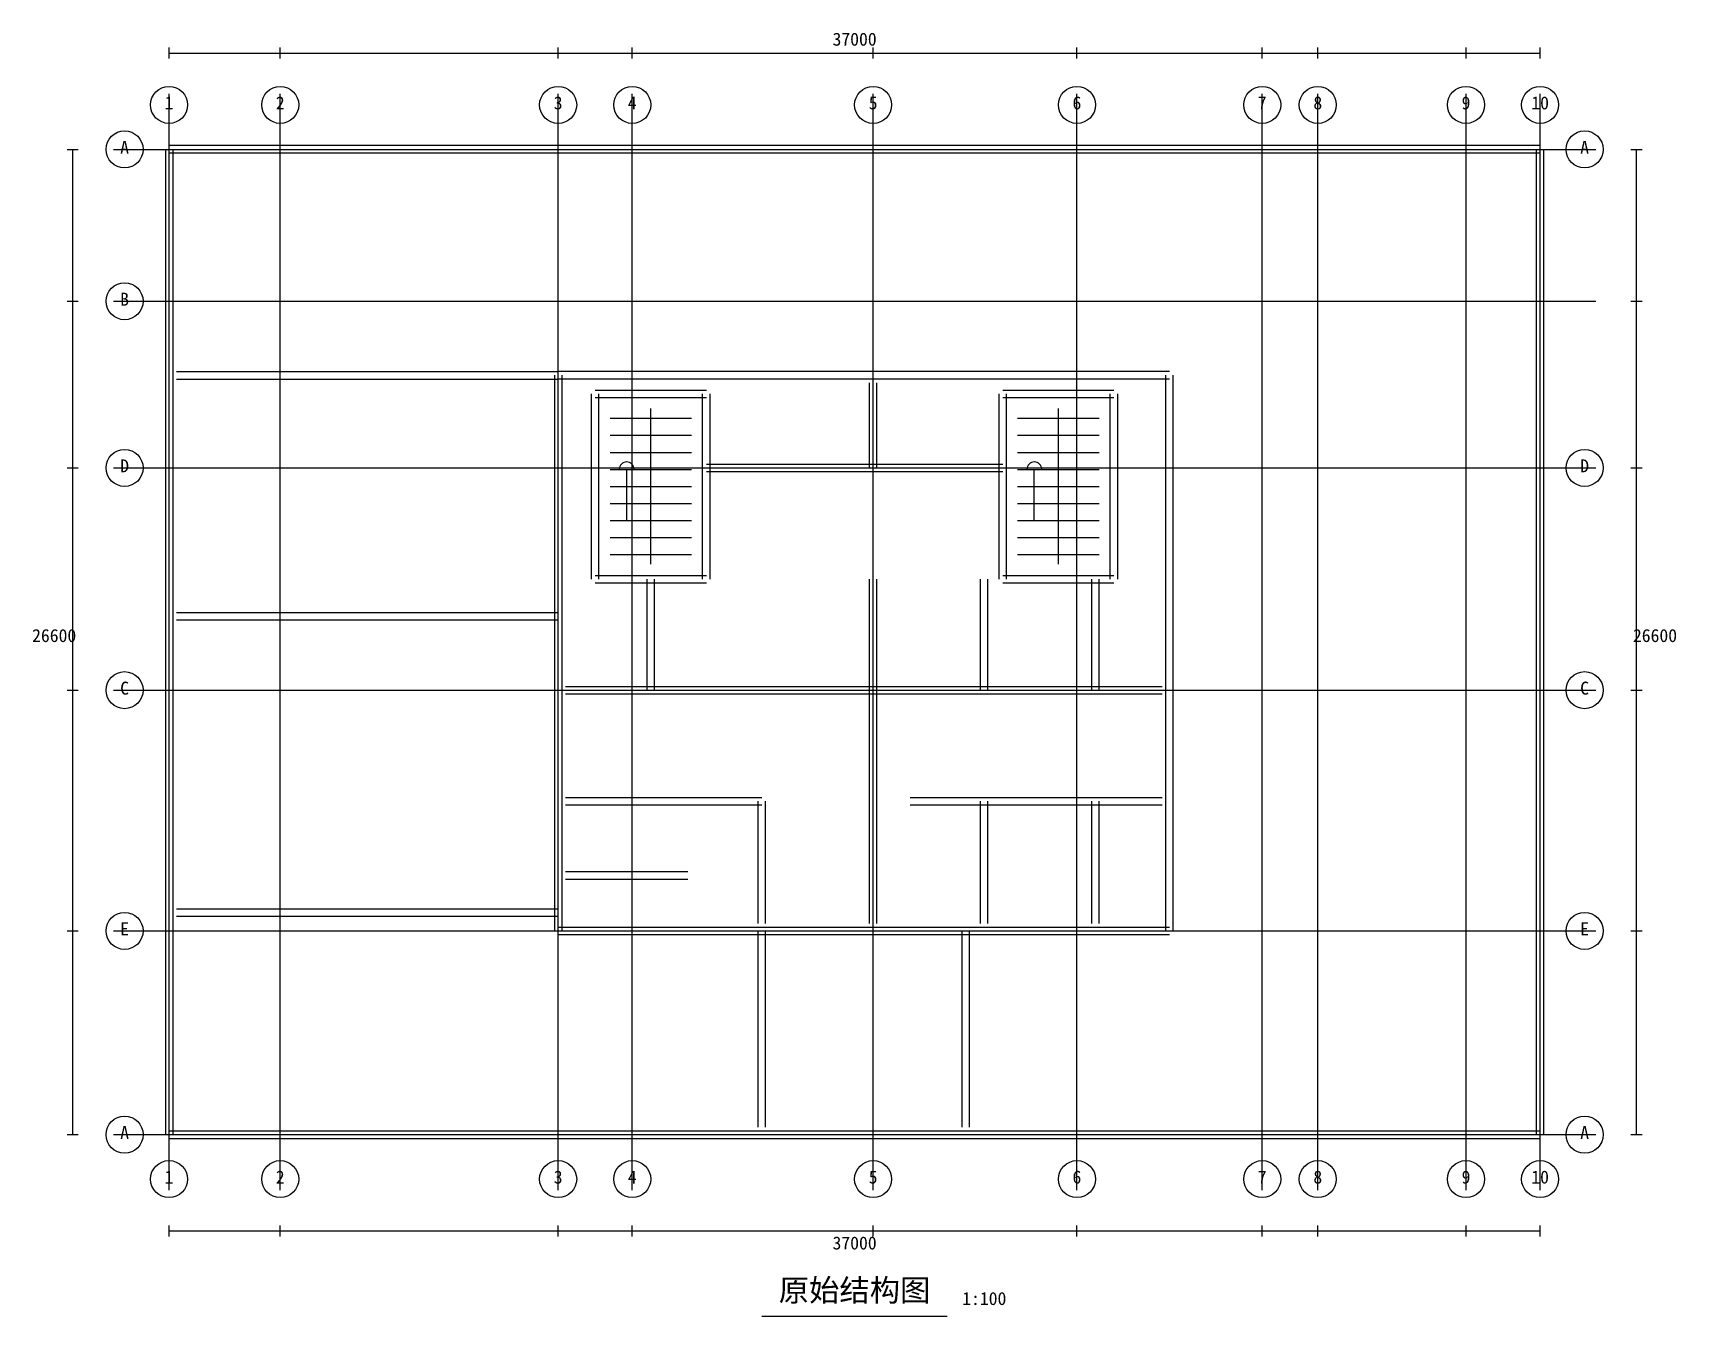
# Model space of a CAD drawing. Header units: millimetres. Extents: x -3675 to 40670, y -4900 to 29746.
import ezdxf
from ezdxf.enums import TextEntityAlignment as Align

# ---------------------------------------------------------------- set-up
doc = ezdxf.new("R2010")
doc.units = ezdxf.units.MM
for name, color, linetype in [('AXIS', 1, 'Continuous'), ('DIM', 1, 'Continuous'), ('STAIR', 4, 'Continuous'), ('TEXT', 7, 'Continuous'), ('WALL', 7, 'Continuous'), ('WALL_IN', 8, 'Continuous')]:
    doc.layers.add(name, color=color, linetype=linetype)
doc.styles.add('HZ', font='SimSun.ttf', dxfattribs={"width": 0.7})

msp = doc.modelspace()

# ---------------------------------------------------------------- linework, layer by layer
at = {"layer": 'AXIS'}
for p, q in [((0, -1500), (0, 28100)), ((3000, -1500), (3000, 28100)), ((10500, -1500), (10500, 28100)), ((12500, -1500), (12500, 28100)), ((19000, -1500), (19000, 28100)), ((24500, -1500), (24500, 28100)), ((29500, -1500), (29500, 28100)), ((31000, -1500), (31000, 28100)), ((35000, -1500), (35000, 28100)), ((37000, -1500), (37000, 28100)), ((-1500, 26600), (38500, 26600)), ((-1500, 22500), (38500, 22500)), ((-1500, 18000), (38500, 18000)), ((-1500, 12000), (38500, 12000)), ((-1500, 5500), (38500, 5500)), ((-1500, 0), (38500, 0))]:
    msp.add_line(p, q, dxfattribs=at)
for centre in [(0, 27800), (3000, 27800), (10500, 27800), (12500, 27800), (19000, 27800), (24500, 27800), (29500, 27800), (31000, 27800), (35000, 27800), (37000, 27800), (-1200, 26600), (38200, 26600), (-1200, 22500), (-1200, 18000), (38200, 18000), (-1200, 12000), (38200, 12000), (-1200, 5500), (38200, 5500), (38200, 5500), (-1200, 0), (38200, 0), (0, -1200), (3000, -1200), (10500, -1200), (12500, -1200), (19000, -1200), (24500, -1200), (29500, -1200), (31000, -1200), (35000, -1200), (37000, -1200)]:
    msp.add_circle(centre, 500, dxfattribs=at)
at = {"layer": 'DIM'}
for p, q in [((0, 29050), (0, 29350)), ((3000, 29050), (3000, 29350)), ((10500, 29050), (10500, 29350)), ((12500, 29050), (12500, 29350)), ((19000, 29050), (19000, 29350)), ((24500, 29050), (24500, 29350)), ((29500, 29050), (29500, 29350)), ((31000, 29050), (31000, 29350)), ((35000, 29050), (35000, 29350)), ((37000, 29050), (37000, 29350)), ((0, 29200), (37000, 29200)), ((-2750, 26600), (-2450, 26600)), ((-2600, 0), (-2600, 26600)), ((39450, 26600), (39750, 26600)), ((39600, 0), (39600, 26600)), ((-2750, 22500), (-2450, 22500)), ((39450, 22500), (39750, 22500)), ((-2750, 18000), (-2450, 18000)), ((39450, 18000), (39750, 18000)), ((-2750, 12000), (-2450, 12000)), ((39450, 12000), (39750, 12000)), ((-2750, 5500), (-2450, 5500)), ((39450, 5500), (39750, 5500)), ((-2750, 0), (-2450, 0)), ((39450, 0), (39750, 0)), ((0, -2750), (0, -2450)), ((0, -2600), (37000, -2600)), ((3000, -2750), (3000, -2450)), ((10500, -2750), (10500, -2450)), ((12500, -2750), (12500, -2450)), ((19000, -2750), (19000, -2450)), ((24500, -2750), (24500, -2450)), ((29500, -2750), (29500, -2450)), ((31000, -2750), (31000, -2450)), ((35000, -2750), (35000, -2450)), ((37000, -2750), (37000, -2450))]:
    msp.add_line(p, q, dxfattribs=at)
at = {"layer": 'STAIR'}
for p, q in [((13000, 15400), (13000, 19600)), ((24000, 15400), (24000, 19600)), ((11900, 19340), (14100, 19340)), ((22900, 19340), (25100, 19340)), ((11900, 18880), (14100, 18880)), ((22900, 18880), (25100, 18880)), ((11900, 18420), (14100, 18420)), ((22900, 18420), (25100, 18420)), ((11900, 17960), (14100, 17960)), ((12350, 16580), (12350, 17960)), ((22900, 17960), (25100, 17960)), ((23350, 16580), (23350, 17960)), ((11900, 17500), (14100, 17500)), ((22900, 17500), (25100, 17500)), ((11900, 17040), (14100, 17040)), ((22900, 17040), (25100, 17040)), ((11900, 16580), (14100, 16580)), ((22900, 16580), (25100, 16580)), ((11900, 16120), (14100, 16120)), ((22900, 16120), (25100, 16120)), ((11900, 15660), (14100, 15660)), ((22900, 15660), (25100, 15660))]:
    msp.add_line(p, q, dxfattribs=at)
for centre in [(12350, 17960), (23350, 17960)]:
    msp.add_arc(centre, 200, 0, 180, dxfattribs=at)
at = {"layer": 'TEXT'}
msp.add_line((16000, -4900), (21000, -4900), dxfattribs=at)
at = {"layer": 'WALL'}
for p, q in [((37000, 26700), (0, 26700)), ((-100, 26600), (-100, 0)), ((37000, 26500), (0, 26500)), ((100, 26600), (100, 0)), ((36900, 0), (36900, 26600)), ((37100, 0), (37100, 26600)), ((200, 20600), (10500, 20600)), ((200, 20400), (10500, 20400)), ((10400, 20500), (10400, 5500)), ((27000, 20600), (10500, 20600)), ((27000, 20400), (10500, 20400)), ((10600, 20500), (10600, 5500)), ((26900, 5500), (26900, 20500)), ((27100, 5500), (27100, 20500)), ((200, 14100), (10500, 14100)), ((200, 13900), (10500, 13900)), ((200, 6100), (10500, 6100)), ((200, 5900), (10500, 5900)), ((10500, 5600), (27000, 5600)), ((10500, 5400), (27000, 5400)), ((15900, 200), (15900, 5500)), ((16100, 200), (16100, 5500)), ((21400, 200), (21400, 5500)), ((21600, 200), (21600, 5500)), ((0, 100), (37000, 100)), ((0, -100), (37000, -100))]:
    msp.add_line(p, q, dxfattribs=at)
at = {"layer": 'WALL_IN'}
for p, q in [((11400, 15000), (11400, 20000)), ((11500, 20100), (14500, 20100)), ((11600, 15000), (11600, 20000)), ((14400, 15000), (14400, 20000)), ((14600, 15000), (14600, 20000)), ((18900, 18000), (18900, 20300)), ((19100, 18000), (19100, 20300)), ((22400, 15000), (22400, 20000)), ((22500, 20100), (25500, 20100)), ((22600, 15000), (22600, 20000)), ((25400, 15000), (25400, 20000)), ((25600, 15000), (25600, 20000)), ((11500, 19900), (14500, 19900)), ((22500, 19900), (25500, 19900)), ((14500, 18100), (22500, 18100)), ((14500, 17900), (22500, 17900)), ((11500, 15100), (14500, 15100)), ((22500, 15100), (25500, 15100)), ((11500, 14900), (14500, 14900)), ((12900, 12000), (12900, 15000)), ((13100, 12000), (13100, 15000)), ((18900, 5700), (18900, 15000)), ((19100, 5700), (19100, 15000)), ((21900, 12000), (21900, 15000)), ((22100, 12000), (22100, 15000)), ((22500, 14900), (25500, 14900)), ((24900, 12000), (24900, 15000)), ((25100, 12000), (25100, 15000)), ((10700, 12100), (19000, 12100)), ((19000, 12100), (26800, 12100)), ((10700, 11900), (19000, 11900)), ((19000, 11900), (26800, 11900)), ((10700, 9100), (16000, 9100)), ((10700, 8900), (16000, 8900)), ((15900, 5700), (15900, 9000)), ((16100, 5700), (16100, 9000)), ((20000, 9100), (26800, 9100)), ((20000, 8900), (26800, 8900)), ((21900, 5700), (21900, 9000)), ((22100, 5700), (22100, 9000)), ((24900, 5700), (24900, 9000)), ((25100, 5700), (25100, 9000)), ((10700, 7100), (14000, 7100)), ((10700, 6900), (14000, 6900))]:
    msp.add_line(p, q, dxfattribs=at)

# ---------------------------------------------------------------- texts
at = {"layer": 'TEXT', "style": 'HZ'}
for s, height, p in [('37000', 350, (18500, 29400)), ('1', 350, (0, 27680)), ('2', 350, (3000, 27680)), ('3', 350, (10500, 27680)), ('4', 350, (12500, 27680)), ('5', 350, (19000, 27680)), ('6', 350, (24500, 27680)), ('7', 350, (29500, 27680)), ('8', 350, (31000, 27680)), ('9', 350, (35000, 27680)), ('10', 350, (37000, 27680)), ('A', 350, (-1200, 26480)), ('A', 350, (38200, 26480)), ('B', 350, (-1200, 22380)), ('D', 350, (-1200, 17880)), ('D', 350, (38200, 17880)), ('26600', 350, (-3100, 13300)), ('26600', 350, (40100, 13300)), ('C', 350, (-1200, 11880)), ('C', 350, (38200, 11880)), ('E', 350, (-1200, 5380)), ('E', 350, (38200, 5380)), ('E', 350, (38200, 5380)), ('A', 350, (-1200, -120)), ('A', 350, (38200, -120)), ('1', 350, (0, -1320)), ('2', 350, (3000, -1320)), ('3', 350, (10500, -1320)), ('4', 350, (12500, -1320)), ('5', 350, (19000, -1320)), ('6', 350, (24500, -1320)), ('7', 350, (29500, -1320)), ('8', 350, (31000, -1320)), ('9', 350, (35000, -1320)), ('10', 350, (37000, -1320)), ('37000', 350, (18500, -3100)), ('原始结构图', 600, (18500, -4500)), ('1:100', 350, (22000, -4600))]:
    msp.add_text(s, height=height, dxfattribs=at).set_placement(p, align=Align.CENTER)

doc.saveas('drawing.dxf')
